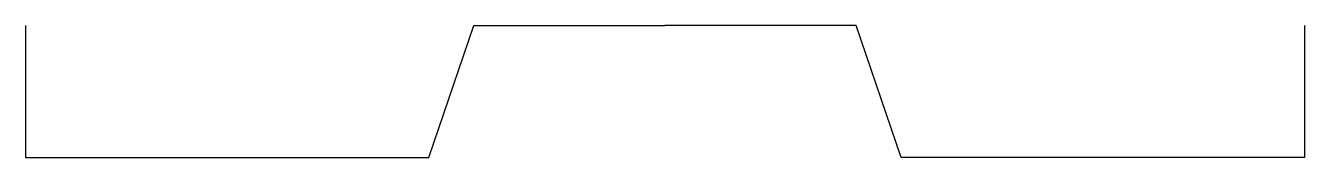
# Model space of a CAD drawing. Extents: x -7.4 to 7.4, y -1.5 to 0.
import ezdxf

# ---------------------------------------------------------------- set-up
doc = ezdxf.new("R2010")
doc.units = 0
doc.layers.add('MODELSKETCH_VISIBLE', color=7, linetype='CONTINUOUS')

msp = doc.modelspace()

# ---------------------------------------------------------------- linework, layer by layer
at = {"layer": 'MODELSKETCH_VISIBLE'}
for p, q in [((-7.413, 0), (-7.413, -1.526)), ((-2.738, -1.526), (-2.218, 0)), ((-2.218, 0), (0, 0)), ((2.218, 0), (0, 0)), ((2.738, -1.526), (2.218, 0)), ((7.413, 0), (7.413, -1.526)), ((-7.413, -1.526), (-2.738, -1.526)), ((7.413, -1.526), (2.738, -1.526))]:
    msp.add_line(p, q, dxfattribs=at)

doc.saveas('drawing.dxf')
